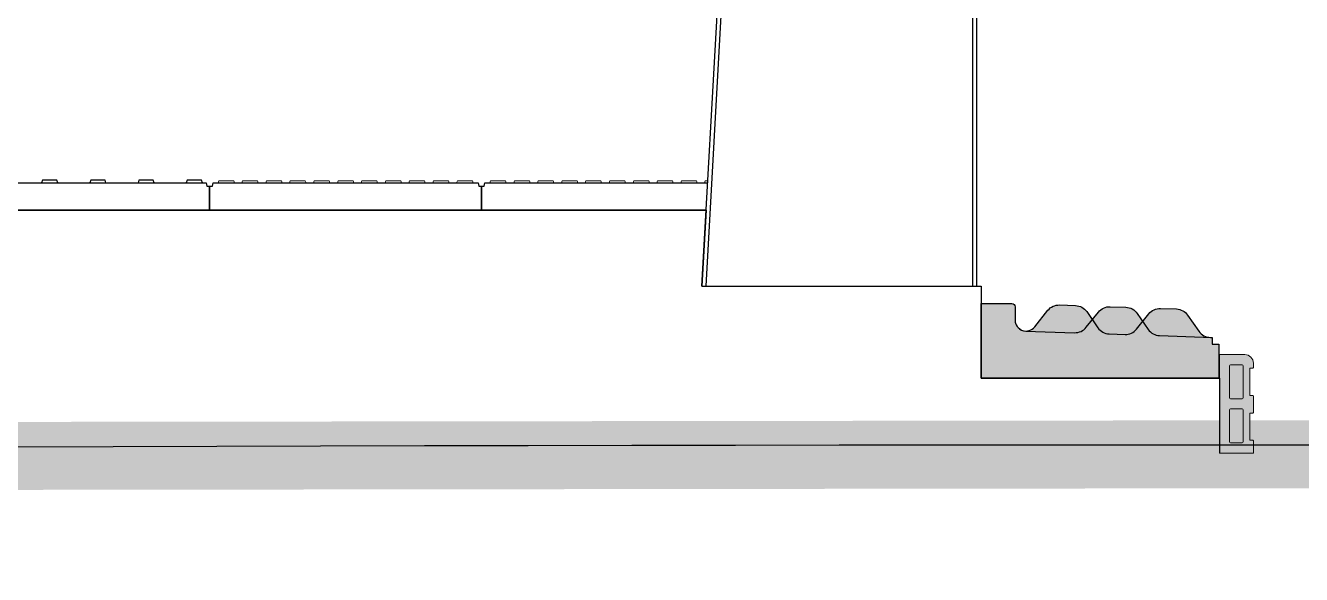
# Model space of a CAD drawing. Header units: metres. Extents: x 37 to 217, y 53 to 242.
# Drawn here: x 152.063 to 153.941, y 213.395 to 214.203 of the extents above; entities that cross this region are included whole.
import ezdxf

# ---------------------------------------------------------------- set-up
doc = ezdxf.new("R2010")
doc.units = ezdxf.units.M
doc.linetypes.add('CENTER', pattern=[2, 1.25, -0.25, 0.25, -0.25])
doc.linetypes.add('HIDDENX2', pattern=[0.75, 0.5, -0.25])
doc.layers.add('DGPRO_Linea oficial', color=2, linetype='Continuous')
doc.layers.add('DGPRO_Perfil existente', color=244, linetype='Continuous')

# ---------------------------------------------------------------- blocks, each defined once
blk = doc.blocks.new('Corte dinámico_Refugios1')
at = {"linetype": 'Continuous', "lineweight": 0, "true_color": 0xddd299}
h = blk.add_hatch(color=41, dxfattribs=at)
edge = h.paths.add_edge_path()
edge.add_line((-0.08755465365743476, 0.172923578463724), (-0.01011411134436457, 0.1702568760442773))
edge.add_line((-0.01011411134436457, 0.1702568760442773), (-0.01011411134436457, 0.1604568807310898))
edge.add_line((-0.01011411134436457, 0.1604568807308624), (-0.0001141113441462949, 0.1604568807308624))
edge.add_line((-0.0001141113441462949, 0.1604568807308624), (-0.0001141113441462949, 0.1102568807309581))
edge.add_line((-0.0001141113441462949, 0.1102568807316402), (-0.3501141113440553, 0.1102568807316402))
edge.add_line((-0.3501141113445101, 0.1102568807316402), (-0.3501141113445101, 0.2202568807315402))
edge.add_line((-0.3501141113445101, 0.2202568807306307), (-0.3051141113444373, 0.2202568807306307))
edge.add_arc((-0.3051141113444373, 0.2152568807307489), 0.004999999999998151, 359.99999999997885, 450.00000000002086, ccw=False)
edge.add_line((-0.3001141113443282, 0.2152568807307489), (-0.3001141113443282, 0.1959049614604282))
edge.add_arc((-0.2839036983666574, 0.1959049738088652), 0.01621041297759243, 180.000043645789, 268.0277715135684)
edge.add_line((-0.2844615810834057, 0.1797041634658854), (-0.2126205289052905, 0.1772302821896119))
edge.add_arc((-0.2118978121509372, 0.1982178423268124), 0.02099999999999501, 268.0277715135316, 321.3850099364587)
edge.add_line((-0.1954893104768871, 0.1851120774572337), (-0.1775559704749412, 0.2075647341603144))
edge.add_arc((-0.1611474688008911, 0.1944589692907357), 0.02099999999997587, 448.0277868987455, 501.385009936532, ccw=False)
edge.add_line((-0.1604247576822218, 0.2154465296214312), (-0.1369979120597691, 0.2146398211932592))
edge.add_arc((-0.1377206231779837, 0.1936522608625637), 0.02099999999998709, 394.6705091944918, 448.0277868989607, ccw=False)
edge.add_line((-0.1204494472929127, 0.2055982427636991), (-0.1041031127886072, 0.1819651567031997))
edge.add_arc((-0.08683193690308144, 0.1939111386009245), 0.02100000000000021, 214.6705091944782, 268.0277715135842)
h = blk.add_hatch(color=41, dxfattribs=at)
edge = h.paths.add_edge_path()
edge.add_line((-0.3001141113443282, 0.2152568807307489), (-0.3001141113443282, 0.1959049614604282))
edge.add_arc((-0.2839036983666574, 0.1959049738088652), 0.01621041297758795, 180.0000436457347, 321.384918979272)
edge.add_line((-0.2712375911658, 0.1857882936581063), (-0.2518022848341843, 0.2101214218394034))
edge.add_arc((-0.2353937831601343, 0.1970156569698247), 0.0209999999999771, 448.027786898745, 501.38500993653076, ccw=False)
edge.add_line((-0.2346710720414649, 0.2180032173007476), (-0.2112442264190122, 0.2171965088725756))
edge.add_arc((-0.2119669375376816, 0.1962089485416527), 0.02099999999997802, 394.6705091944789, 448.02778689896047, ccw=False)
edge.add_line((-0.1946957616521559, 0.2081549304409691), (-0.1783494646563213, 0.1845218986088639))
edge.add_arc((-0.1610782887707956, 0.1964678805081803), 0.02099999999998638, 214.6705091942939, 268.0277868988719)
edge.add_line((-0.1618009998894649, 0.1754803201772575), (-0.1383741938968797, 0.1746736131137823))
edge.add_arc((-0.1376514827782103, 0.1956611734444778), 0.02099999999999985, 268.0277868988942, 321.385009936465)
edge.add_line((-0.1212429811041602, 0.182555408574899), (-0.1212429811041602, 0.182555408574899))
edge.add_line((-0.1212429811041602, 0.182555408574899), (-0.1033096561152433, 0.2050080464812254))
edge.add_arc((-0.08690115444119328, 0.1919022816123288), 0.02099999999999708, 448.02778689882075, 501.3850099365858, ccw=False)
edge.add_line((-0.08617844332252389, 0.2128898419423422), (-0.0627517030841318, 0.212083137143054))
edge.add_arc((-0.0634744142028012, 0.1910955768119038), 0.02099999999999514, 394.6705091944724, 448.0277868988826, ccw=False)
edge.add_line((-0.04620323831773021, 0.2030415587121297), (-0.02978941153173764, 0.1793108941453738))
edge.add_arc((-0.01251823564621191, 0.1912568760442355), 0.02099999999998662, 214.6705091944999, 270.0000000000056)
edge.add_line((-0.01251823564621191, 0.1702568760442773), (-0.01011411134436457, 0.1702568760442773))
edge.add_line((-0.01011411134436457, 0.1702568760442773), (-0.01011411134436457, 0.1604568807310898))
edge.add_line((-0.01011411134436457, 0.1604568807308624), (-0.0001141113441462949, 0.1604568807308624))
edge.add_line((-0.0001141113441462949, 0.1604568807308624), (-0.0001141113441462949, 0.1102568807309581))
edge.add_line((-0.0001141113441462949, 0.1102568807316402), (-0.3501141113440553, 0.1102568807316402))
edge.add_line((-0.3501141113445101, 0.1102568807316402), (-0.3501141113445101, 0.2202568807315402))
edge.add_line((-0.3501141113445101, 0.2202568807306307), (-0.3051141113444373, 0.2202568807306307))
edge.add_arc((-0.3051141113444373, 0.2152568807307489), 0.004999999999998151, 359.99999999997885, 450.00000000002086, ccw=False)
at = {"linetype": 'Continuous', "lineweight": 0, "true_color": 0xfcf305}
h = blk.add_hatch(color=2, dxfattribs=at)
edge = h.paths.add_edge_path()
edge.add_line((0.0492280904816198, 0.01899999999886859), (0.04952809048131712, 0.01899999999886859))
edge.add_arc((0.04952809048131712, 0.01799999999889224), 0.00100000000009004, 6.5136873672599904e-09, 90.0000000065138, ccw=False)
edge.add_line((0.05052809048152085, 0.01799999999889224), (0.05052809048152085, 0.01367949192308515))
edge.add_line((0.05052809048152085, 0.01367949192308515), (0.05052809048152085, -1.13686837721616e-12))
edge.add_line((0.05052809048152085, -1.13686837721616e-12), (0.03496283338631656, -1.13686837721616e-12))
edge.add_line((0.03496283338631656, -1.13686837721616e-12), (0.01939757629156702, -1.13686837721616e-12))
edge.add_line((0.01939757629156702, -1.13686837721616e-12), (0.0005280904813389498, -1.13686837721616e-12))
edge.add_line((0.0005280904813389498, -1.13686837721616e-12), (0.0005280904813389498, 0.1449999999988449))
edge.add_line((0.0005280904813389498, 0.1449999999988449), (0.03802809048170275, 0.1449999999988449))
edge.add_arc((0.03802809048147537, 0.1324999999990268), 0.01249999999993179, -5.210836206970271e-10, 89.99999999947892, ccw=False)
edge.add_line((0.05052809048152085, 0.1324999999987995), (0.05052809048152085, 0.1259999999988395))
edge.add_arc((0.04952809048131712, 0.1259999999990669), 0.00100000000009004, 269.9999999934862, 359.9999999934862, ccw=False)
edge.add_line((0.04952809048131712, 0.1249999999988631), (0.0492280904816198, 0.1249999999988631))
edge.add_line((0.0492280904816198, 0.1249999999988631), (0.04802809048146628, 0.1249999999988631))
edge.add_line((0.04802809048146628, 0.1249999999988631), (0.04652809048161544, 0.1249999999988631))
edge.add_line((0.04652809048161544, 0.1249999999988631), (0.04552809048141171, 0.1249999999988631))
edge.add_line((0.04552809048141171, 0.1249999999988631), (0.04552809048141171, 0.1239999999988868))
edge.add_line((0.04552809048141171, 0.1239999999988868), (0.04552809048141171, 0.1212999999988824))
edge.add_line((0.04552809048141171, 0.1212999999988824), (0.04552809048141171, 0.1049999999988813))
edge.add_line((0.04552809048141171, 0.1049999999988813), (0.04552809048141171, 0.08869999999888023))
edge.add_line((0.04552809048141171, 0.08869999999888023), (0.04552809048141171, 0.08599999999887586))
edge.add_line((0.04552809048141171, 0.08599999999887586), (0.04552809048141171, 0.08499999999889951))
edge.add_line((0.04552809048141171, 0.08499999999889951), (0.04652809048161544, 0.08499999999889951))
edge.add_line((0.04652809048161544, 0.08499999999889951), (0.04802809048146628, 0.08499999999889951))
edge.add_line((0.04802809048146628, 0.08499999999889951), (0.0492280904816198, 0.08499999999889951))
edge.add_line((0.0492280904816198, 0.08499999999889951), (0.04952809048131712, 0.08499999999889951))
edge.add_arc((0.04952809048131712, 0.08399999999869578), 0.00100000000009004, 6.5136873672599904e-09, 90.0000000065138, ccw=False)
edge.add_line((0.05052809048152085, 0.08399999999892316), (0.05052809048152085, 0.06427949192311644))
edge.add_line((0.05052809048152085, 0.06427949192311644), (0.05052809048152085, 0.05999999999880856))
edge.add_arc((0.04952809048131712, 0.05999999999880856), 0.00100000000009004, 269.9999999934862, 359.9999999934862, ccw=False)
edge.add_line((0.04952809048131712, 0.05899999999883221), (0.0492280904816198, 0.05899999999883221))
edge.add_line((0.0492280904816198, 0.05899999999883221), (0.04802809048146628, 0.05899999999883221))
edge.add_line((0.04802809048146628, 0.05899999999883221), (0.04652809048161544, 0.05899999999883221))
edge.add_line((0.04652809048161544, 0.05899999999883221), (0.04552809048141171, 0.05899999999883221))
edge.add_line((0.04552809048141171, 0.05899999999883221), (0.04552809048141171, 0.05799999999885586))
edge.add_line((0.04552809048141171, 0.05799999999885586), (0.04552809048141171, 0.05529999999885149))
edge.add_line((0.04552809048141171, 0.05529999999885149), (0.04552809048141171, 0.0389999999988504))
edge.add_line((0.04552809048141171, 0.0389999999988504), (0.04552809048141171, 0.02269999999884931))
edge.add_line((0.04552809048141171, 0.02269999999884931), (0.04552809048141171, 0.01999999999884494))
edge.add_line((0.04552809048141171, 0.01999999999884494), (0.04552809048141171, 0.01899999999886859))
edge.add_line((0.04552809048141171, 0.01899999999886859), (0.04652809048161544, 0.01899999999886859))
edge.add_line((0.04652809048161544, 0.01899999999886859), (0.04802809048146628, 0.01899999999886859))
edge.add_line((0.04802809048146628, 0.01899999999886859), (0.0492280904816198, 0.01899999999886859))
at = {"linetype": 'Continuous', "lineweight": 0, "true_color": 0xccaa33}
h = blk.add_hatch(color=43, dxfattribs=at)
edge = h.paths.add_edge_path()
edge.add_arc((0.03407367629165492, 0.1284999999988941), 0.001499999999850843, 0, 90)
edge.add_line((0.03407367629165492, 0.1299999999987449), (0.01702809048151721, 0.1299999999987449))
edge.add_arc((0.01702809048151721, 0.1284999999988941), 0.001499999999850843, 90, 180)
edge.add_line((0.01552809048166637, 0.1284999999988941), (0.01552809048166637, 0.08149999999886859))
edge.add_arc((0.01702809048151721, 0.08149999999864121), 0.00149999999996453, 179.9999999956575, 269.9999999956574)
edge.add_line((0.01702809048151721, 0.07999999999879037), (0.03407367629165492, 0.07999999999879037))
edge.add_arc((0.03407367629142755, 0.08149999999864121), 0.00149999999996453, 270.0000000043425, 360.0000000043426)
edge.add_line((0.03557367629150576, 0.08149999999886859), (0.03557367629150576, 0.1284999999988941))
h = blk.add_hatch(color=43, dxfattribs=at)
edge = h.paths.add_edge_path()
edge.add_arc((0.03407367629142755, 0.06349999999906686), 0.00149999999996453, 359.9999999956575, 449.9999999956575)
edge.add_line((0.03407367629165492, 0.0649999999989177), (0.01702809048151721, 0.0649999999989177))
edge.add_arc((0.01702809048151721, 0.06349999999906686), 0.00149999999996453, 90.00000000434252, 180.0000000043425)
edge.add_line((0.01552809048166637, 0.06349999999883948), (0.01552809048166637, 0.01649999999881402))
edge.add_arc((0.01702809048151721, 0.01649999999881402), 0.001499999999850843, 180, 270)
edge.add_line((0.01702809048151721, 0.01499999999896318), (0.03407367629165492, 0.01499999999896318))
edge.add_arc((0.03407367629165492, 0.01649999999881402), 0.001499999999850843, 270, 360)
edge.add_line((0.03557367629150576, 0.01649999999881402), (0.03557367629150576, 0.06349999999883948))
at = {"linetype": 'CENTER'}
for p, q in [((-0.3628141078854696, 3.145410552750491, -8.424764708081511e-08), (-0.3628141078854696, 0.2458898102554485, -8.424764708081511e-08)), ((-0.7550236732365647, 0.2458898102554485, -8.424764708081511e-08), (-0.5960598425915578, 3.096418901565357, -8.424764708081511e-08))]:
    blk.add_line(p, q, dxfattribs=at)
for p, q in [((-0.3568141078851568, 3.145410552750491, -8.424764708081511e-08), (-0.3568141078851568, 0.2458898102554485, -8.424764708081511e-08)), ((-0.7610329956780788, 0.245889810256358, -8.424764708081511e-08), (-0.6020505346120899, 3.096752981071859, -8.424764708081511e-08)), ((-0.350114111359062, 0.2458898102554485, -8.424403685758364e-08), (-0.350114111359062, 0.1102568807332318, -8.424403685758364e-08)), ((-0.350114111359062, 0.1102568807332318, -8.424403685758364e-08), (0.0005280904813389498, 0.1102568807332318, -8.424403685758364e-08)), ((0.0005280904813389498, 0.1102568807332318, -8.424403685758364e-08), (0.0005280904813389498, -1.364242052659392e-12, -8.424403685758364e-08))]:
    blk.add_line(p, q)
at = {"lineweight": 0}
for p, q in [((-1.473171817220646, 0.3976680349537673, -8.424764708081511e-08), (-1.472168510761549, 0.4006779543310586, -8.424764708081511e-08)), ((-1.472168510761549, 0.4006779543310586, -8.424764708081511e-08), (-1.450095768662777, 0.4006779543310586, -8.424764708081511e-08)), ((-1.450095768662777, 0.4006779543310586, -8.424764708081511e-08), (-1.44909246220368, 0.3976680349546768, -8.424764708081511e-08)), ((-1.438056091154522, 0.3976680349546768, -8.424764708081511e-08), (-1.437052784695425, 0.4006779543319681, -8.424764708081511e-08)), ((-1.437052784695425, 0.4006779543319681, -8.424764708081511e-08), (-1.414980042597108, 0.4006779543319681, -8.424764708081511e-08)), ((-1.414980042597108, 0.4006779543319681, -8.424764708081511e-08), (-1.413976736138011, 0.3976680349555863, -8.424764708081511e-08)), ((-1.402940365088853, 0.3976680349555863, -8.424764708081511e-08), (-1.401937058629755, 0.4006779543319681, -8.424764708081511e-08)), ((-1.401937058629755, 0.4006779543319681, -8.424764708081511e-08), (-1.379864316530984, 0.4006779543328776, -8.424764708081511e-08)), ((-1.379864316530984, 0.4006779543328776, -8.424764708081511e-08), (-1.378861010071887, 0.3976680349555863, -8.424764708081511e-08)), ((-1.367824639022729, 0.3976680349555863, -8.424764708081511e-08), (-1.366821332563632, 0.4006779543328776, -8.424764708081511e-08)), ((-1.366821332563632, 0.4006779543328776, -8.424764708081511e-08), (-1.344748590465315, 0.4006779543328776, -8.424764708081511e-08)), ((-1.344748590465315, 0.4006779543328776, -8.424764708081511e-08), (-1.343745284006218, 0.3976680349555863, -8.424764708081511e-08)), ((-1.33270891295706, 0.3976680349555863, -8.424764708081511e-08), (-1.331705606497962, 0.4006779543328776, -8.424764708081511e-08)), ((-1.331705606497962, 0.4006779543328776, -8.424764708081511e-08), (-1.309632864399191, 0.4006779543328776, -8.424764708081511e-08)), ((-1.309632864399191, 0.4006779543328776, -8.424764708081511e-08), (-1.308629557940094, 0.3976680349564958, -8.424764708081511e-08)), ((-1.297593186890936, 0.3976680349564958, -8.424764708081511e-08), (-1.296589880431839, 0.4006779543328776, -8.424764708081511e-08)), ((-1.296589880431839, 0.4006779543328776, -8.424764708081511e-08), (-1.274517138333522, 0.4006779543337871, -8.424764708081511e-08)), ((-1.274517138333522, 0.4006779543337871, -8.424764708081511e-08), (-1.273513831874425, 0.3976680349564958, -8.424764708081511e-08)), ((-1.262477460825266, 0.3976680349564958, -8.424764708081511e-08), (-1.261474154366169, 0.4006779543337871, -8.424764708081511e-08)), ((-1.261474154366169, 0.4006779543337871, -8.424764708081511e-08), (-1.239401412267398, 0.4006779543337871, -8.424764708081511e-08)), ((-1.239401412267398, 0.4006779543337871, -8.424764708081511e-08), (-1.238398105808301, 0.3976680349564958, -8.424764708081511e-08)), ((-1.227361734759143, 0.3976680349564958, -8.424764708081511e-08), (-1.226358428300045, 0.4006779543337871, -8.424764708081511e-08)), ((-1.226358428300045, 0.4006779543337871, -8.424764708081511e-08), (-1.204285686201729, 0.4006779543337871, -8.424764708081511e-08)), ((-1.204285686201729, 0.4006779543337871, -8.424764708081511e-08), (-1.203282379742632, 0.3976680349574053, -8.424764708081511e-08)), ((-1.192246008693473, 0.3976680349574053, -8.424764708081511e-08), (-1.191242702234376, 0.4006779543337871, -8.424764708081511e-08)), ((-1.191242702234376, 0.4006779543337871, -8.424764708081511e-08), (-1.169169960135605, 0.4006779543346966, -8.424764708081511e-08)), ((-1.169169960135605, 0.4006779543346966, -8.424764708081511e-08), (-1.168166653676508, 0.3976680349574053, -8.424764708081511e-08)), ((-1.15713028262735, 0.3976680349574053, -8.424764708081511e-08), (-1.156126976168252, 0.4006779543346966, -8.424764708081511e-08)), ((-1.156126976168252, 0.4006779543346966, -8.424764708081511e-08), (-1.134054234069936, 0.4006779543346966, -8.424764708081511e-08)), ((-1.134054234069936, 0.4006779543346966, -8.424764708081511e-08), (-1.133050927610839, 0.3976680349574053, -8.424764708081511e-08)), ((-1.122014556561226, 0.3976680349574053, -8.424764708081511e-08), (-1.121011250102583, 0.4006779543346966, -8.424764708081511e-08)), ((-1.121011250102583, 0.4006779543346966, -8.424764708081511e-08), (-1.098938508003812, 0.4006779543346966, -8.424764708081511e-08)), ((-1.098938508003812, 0.4006779543346966, -8.424764708081511e-08), (-1.097935201544715, 0.3976680349574053, -8.424764708081511e-08)), ((-1.073171817220555, 0.397667732154332, -8.424764708081511e-08), (-1.072168510761458, 0.4006776515316233, -8.424764708081511e-08)), ((-1.072168510761458, 0.4006776515316233, -8.424764708081511e-08), (-1.050095768662686, 0.4006776515316233, -8.424764708081511e-08)), ((-1.050095768662686, 0.4006776515316233, -8.424764708081511e-08), (-1.049092462203589, 0.3976677321552415, -8.424764708081511e-08)), ((-1.038056091154431, 0.3976677321552415, -8.424764708081511e-08), (-1.037052784695334, 0.4006776515325328, -8.424764708081511e-08)), ((-1.037052784695334, 0.4006776515325328, -8.424764708081511e-08), (-1.014980042597017, 0.4006776515325328, -8.424764708081511e-08)), ((-1.014980042597017, 0.4006776515325328, -8.424764708081511e-08), (-1.01397673613792, 0.397667732156151, -8.424764708081511e-08)), ((-1.002940365088762, 0.397667732156151, -8.424764708081511e-08), (-1.001937058629665, 0.4006776515325328, -8.424764708081511e-08)), ((-1.001937058629665, 0.4006776515325328, -8.424764708081511e-08), (-0.9798643165308931, 0.4006776515334423, -8.424764708081511e-08)), ((-0.9798643165308931, 0.4006776515334423, -8.424764708081511e-08), (-0.978861010071796, 0.397667732156151, -8.424764708081511e-08)), ((-0.9678246390226377, 0.397667732156151, -8.424764708081511e-08), (-0.9668213325635406, 0.4006776515334423, -8.424764708081511e-08)), ((-0.9668213325635406, 0.4006776515334423, -8.424764708081511e-08), (-0.944748590465224, 0.4006776515334423, -8.424764708081511e-08)), ((-0.944748590465224, 0.4006776515334423, -8.424764708081511e-08), (-0.9437452840061269, 0.397667732156151, -8.424764708081511e-08)), ((-0.9327089129569686, 0.397667732156151, -8.424764708081511e-08), (-0.9317056064978715, 0.4006776515334423, -8.424764708081511e-08)), ((-0.9317056064978715, 0.4006776515334423, -8.424764708081511e-08), (-0.9096328643991001, 0.4006776515334423, -8.424764708081511e-08)), ((-0.9096328643991001, 0.4006776515334423, -8.424764708081511e-08), (-0.908629557940003, 0.3976677321570605, -8.424764708081511e-08)), ((-0.8975931868908447, 0.3976677321570605, -8.424764708081511e-08), (-0.8965898804317476, 0.4006776515334423, -8.424764708081511e-08)), ((-0.8965898804317476, 0.4006776515334423, -8.424764708081511e-08), (-0.8745171383334309, 0.4006776515343518, -8.424764708081511e-08)), ((-0.8745171383334309, 0.4006776515343518, -8.424764708081511e-08), (-0.8735138318743338, 0.3976677321570605, -8.424764708081511e-08)), ((-0.8624774608251755, 0.3976677321570605, -8.424764708081511e-08), (-0.8614741543660784, 0.4006776515343518, -8.424764708081511e-08)), ((-0.8614741543660784, 0.4006776515343518, -8.424764708081511e-08), (-0.839401412267307, 0.4006776515343518, -8.424764708081511e-08)), ((-0.839401412267307, 0.4006776515343518, -8.424764708081511e-08), (-0.83839810580821, 0.3976677321570605, -8.424764708081511e-08)), ((-0.8273617347590516, 0.3976677321570605, -8.424764708081511e-08), (-0.8263584282999545, 0.4006776515343518, -8.424764708081511e-08)), ((-0.8263584282999545, 0.4006776515343518, -8.424764708081511e-08), (-0.8042856862016379, 0.4006776515343518, -8.424764708081511e-08)), ((-0.8042856862016379, 0.4006776515343518, -8.424764708081511e-08), (-0.8032823797425408, 0.39766773215797, -8.424764708081511e-08)), ((-0.7922460086933825, 0.39766773215797, -8.424764708081511e-08), (-0.7912427022342854, 0.4006776515343518, -8.424764708081511e-08)), ((-0.7912427022342854, 0.4006776515343518, -8.424764708081511e-08), (-0.769169960135514, 0.4006776515352612, -8.424764708081511e-08)), ((-0.769169960135514, 0.4006776515352612, -8.424764708081511e-08), (-0.7681666536764169, 0.39766773215797, -8.424764708081511e-08)), ((-0.7571302826272586, 0.39766773215797, -8.424764708081511e-08), (-0.7561269761681615, 0.4006776515352612, -8.424764708081511e-08)), ((-0.7561269761681615, 0.4006776515352612, -8.424764708081511e-08), (-0.7524010303836803, 0.4006776515352612, -8.424764708081511e-08))]:
    blk.add_line(p, q, dxfattribs=at)
at = {"elevation": -8.424403685758364e-08}
for points in [[(-1.485553509382498, 0.3926473682954565), (-1.485553509382498, 0.3576680349547132), (-1.885553509382135, 0.3576680349547132), (-1.885553509382135, 0.3926473682954565), (-1.881555871286309, 0.3926473682954565), (-1.880551737953738, 0.3976680349546768), (-1.490786747393486, 0.3976444159156927), (-1.489787337869075, 0.3926473682954565)], [(-1.485553509382498, 0.3576680349547132), (-1.485553509382498, 0.392651502660101), (-1.481540283546565, 0.392651502660101), (-1.480536977087468, 0.3976680349555863), (-1.090570041677893, 0.3976680349574053), (-1.089566735218796, 0.3926515026628294), (-1.085553509382407, 0.3926515026628294), (-1.085553509382407, 0.3576680349583512)]]:
    blk.add_lwpolyline(points, close=True, dxfattribs=at)
for points in [[(-1.709220176049257, 0.3976680349546768), (-1.710553509381953, 0.4016680349545823), (-1.731553509381683, 0.4016680349545823), (-1.732886842714379, 0.3976680349546768)], [(-1.638220176049344, 0.3976680349546768), (-1.63955350938204, 0.4016680349545823), (-1.660553509381771, 0.4016680349545823), (-1.661886842714466, 0.3976680349546768)], [(-1.567220176049432, 0.3976680349546768), (-1.568553509382127, 0.4016680349545823), (-1.589553509381858, 0.4016680349545823), (-1.590886842714553, 0.3976680349546768)], [(-1.496220176049519, 0.3976680349546768), (-1.497553509382215, 0.4016680349545823), (-1.518553509381945, 0.4016680349545823), (-1.519886842714641, 0.3976680349546768)], [(-0.7547995400359468, 0.3576677321582338), (-1.085553509382407, 0.3576677321552779), (-1.085553509382407, 0.3926511998606657), (-1.081540283546474, 0.3926511998606657), (-1.080536977087377, 0.397667732156151), (-0.752568882841615, 0.3976677321577426)]]:
    blk.add_lwpolyline(points, dxfattribs=at)
at = {"ltscale": 0.05, "elevation": -8.424403685758364e-08}
blk.add_lwpolyline([(-3.485553509382498, -0.002343774564906198), (-3.485553509382498, 0.3576680349528942), (-0.7547996384294038, 0.3576659677769385), (-0.7547996384294038, 0.3576659677614771), (-0.754799638436225, 0.3576659677614771), (-0.7547996384294038, 0.3576659677769385), (-0.7610329956780788, 0.245889810256358), (-0.7042442332992778, 0.2458898102481726), (-0.7042442332924566, 0.2458898102554485), (-0.350114111359062, 0.2458898102554485)], dxfattribs=at)
at = {"color": 7, "elevation": -8.424403685758364e-08, "flags": 128}
for points in [[(-0.3001141113443282, 0.2152568807325679), (-0.3001141113443282, 0.1959049614615651, 0.7092512304380807), (-0.2712375911658, 0.1857882936581063), (-0.2518022848341843, 0.2101214218412224, -0.2371144501792547), (-0.2346710720414649, 0.2180032173007476), (-0.2112442264190122, 0.2171965088725756, -0.2371147021185753), (-0.1946957616521559, 0.2081549304409691), (-0.1783494646563213, 0.1845218986088639, 0.2371147021190194), (-0.1618009998894649, 0.1754803201772575), (-0.1383741938968797, 0.1746736131156013, 0.2371144501782638), (-0.1212429811041602, 0.182555408574899), (-0.1212429811041602, 0.182555408574899), (-0.1033096561152433, 0.205008046480998, -0.2371144501791591), (-0.08617844332252389, 0.2128898419441612), (-0.0627517030841318, 0.2120831371437362, -0.2371147021182462), (-0.04620323831773021, 0.2030415587121297), (-0.02978941153173764, 0.1793108941449191, 0.2462227395034461), (-0.01251823564621191, 0.1702568760442773), (-0.01011411134436457, 0.1702568760442773), (-0.01011411134436457, 0.1604568807326814), (-0.0001141113441462949, 0.1604568807326814), (-0.0001141113441462949, 0.1102568807316402), (-0.3501141113445101, 0.1102568807316402), (-0.3501141113445101, 0.2202568807324496), (-0.3051141113444373, 0.2202568807324496, -0.4142135623733098), (-0.3001141113443282, 0.2152568807325679)], [(-0.08755465365743476, 0.172923578463724), (-0.01011411134436457, 0.1702568760442773), (-0.01011411134436457, 0.1604568807326814), (-0.0001141113441462949, 0.1604568807326814), (-0.0001141113441462949, 0.1102568807316402), (-0.3501141113445101, 0.1102568807316402), (-0.3501141113445101, 0.2202568807324496), (-0.3051141113444373, 0.2202568807324496, -0.4142135623733098), (-0.3001141113443282, 0.2152568807325679), (-0.3001141113443282, 0.1959049614615651, 0.4041669677194866), (-0.2844615810834057, 0.1797041634658854), (-0.2126205289052905, 0.1772302821896119, 0.2371145210838856), (-0.1954893104768871, 0.1851120774572337), (-0.1775559704749412, 0.2075647341603144, -0.2371144501792581), (-0.1604247576822218, 0.2154465296214312), (-0.1369979120593143, 0.2146398211934866, -0.2371147021185168), (-0.1204494472929127, 0.2055982427636991), (-0.1041031127886072, 0.1819651567016081, 0.2371146312128587), (-0.08755465365743476, 0.172923578463724)]]:
    blk.add_lwpolyline(points, format="xyb", dxfattribs=at)
at = {"color": 7, "linetype": 'Continuous', "lineweight": 0, "elevation": -8.424403685758364e-08, "flags": 128}
for points in [[(0.0492280904816198, 0.01899999999886859), (0.04952809048131712, 0.01899999999886859, -0.4142135623730951), (0.05052809048152085, 0.01799999999889224), (0.05052809048152085, 0.01367949192308515), (0.05052809048152085, -1.13686837721616e-12), (0.03496283338631656, -1.13686837721616e-12), (0.01939757629156702, -1.13686837721616e-12), (0.0005280904813389498, -1.13686837721616e-12), (0.0005280904813389498, 0.1449999999988449), (0.03802809048170275, 0.1449999999988449, -0.4142135623730951), (0.05052809048152085, 0.1324999999987995), (0.05052809048152085, 0.1259999999988395, -0.4142135623730951), (0.04952809048131712, 0.1249999999988631), (0.0492280904816198, 0.1249999999988631), (0.04802809048146628, 0.1249999999988631), (0.04652809048161544, 0.1249999999988631), (0.04552809048141171, 0.1249999999988631), (0.04552809048141171, 0.1239999999988868), (0.04552809048141171, 0.1212999999988824), (0.04552809048141171, 0.1049999999988813), (0.04552809048141171, 0.08869999999888023), (0.04552809048141171, 0.08599999999887586), (0.04552809048141171, 0.08499999999889951), (0.04652809048161544, 0.08499999999889951), (0.04802809048146628, 0.08499999999889951), (0.0492280904816198, 0.08499999999889951), (0.04952809048131712, 0.08499999999889951, -0.4142135623730951), (0.05052809048152085, 0.08399999999892316), (0.05052809048152085, 0.06427949192311644), (0.05052809048152085, 0.05999999999880856, -0.4142135623730951), (0.04952809048131712, 0.05899999999883221), (0.0492280904816198, 0.05899999999883221), (0.04802809048146628, 0.05899999999883221), (0.04652809048161544, 0.05899999999883221), (0.04552809048141171, 0.05899999999883221), (0.04552809048141171, 0.05799999999885586), (0.04552809048141171, 0.05529999999885149), (0.04552809048141171, 0.0389999999988504), (0.04552809048141171, 0.02269999999884931), (0.04552809048141171, 0.01999999999884494), (0.04552809048141171, 0.01899999999886859), (0.04652809048161544, 0.01899999999886859), (0.04802809048146628, 0.01899999999886859)], [(0.03557367629150576, 0.1284999999988941, 0.4142135623730951), (0.03407367629165492, 0.1299999999987449), (0.01702809048151721, 0.1299999999987449, 0.4142135623730951), (0.01552809048166637, 0.1284999999988941), (0.01552809048166637, 0.08149999999886859, 0.4142135623730951), (0.01702809048151721, 0.07999999999879037), (0.03407367629165492, 0.07999999999879037, 0.4142135623730951), (0.03557367629150576, 0.08149999999886859)], [(0.03557367629150576, 0.06349999999883948, 0.4142135623730951), (0.03407367629165492, 0.0649999999989177), (0.01702809048151721, 0.0649999999989177, 0.4142135623730951), (0.01552809048166637, 0.06349999999883948), (0.01552809048166637, 0.01649999999881402, 0.4142135623730951), (0.01702809048151721, 0.01499999999896318), (0.03407367629165492, 0.01499999999896318, 0.4142135623730951), (0.03557367629150576, 0.01649999999881402)]]:
    blk.add_lwpolyline(points, format="xyb", close=True, dxfattribs=at)

msp = doc.modelspace()

# ---------------------------------------------------------------- linework, layer by layer
at = {"layer": 'DGPRO_Linea oficial'}
msp.add_lwpolyline([(188.0613722867256, 238.8710331448456), (172.8581094147689, 238.8710331448456), (172.8581094147689, 213.7451578910604), (162.8769111253373, 213.670157891117), (162.8769111253373, 213.470157891117, 0.01305160291056492), (143.3391130244345, 213.4451578911169), (143.3391130244345, 213.6451578910605), (142.8312085489565, 213.6651578910605), (141.0991577413879, 216.6651578910605), (134.9991544881323, 217.6651578910605), (90.65072676086675, 217.6651578910605)], format="xyb", dxfattribs=at)
at = {"layer": 'DGPRO_Perfil existente', "linetype": 'HIDDENX2', "ltscale": 10, "const_width": 0.1}
msp.add_lwpolyline([(188.0613722867256, 238.8710331448456), (172.8581094147689, 238.8710331448456), (172.8581094147689, 213.7451578910604), (162.8769111253373, 213.670157891117), (162.8769111253373, 213.470157891117, 0.01305160291056492), (143.3391130244345, 213.4451578911169), (143.3391130244345, 213.6451578910605), (142.8312085489565, 213.6651578910605), (141.0991577413879, 216.6651578910605), (134.9991544881323, 217.6651578910605), (90.65072676086675, 217.6651578910605)], format="xyb", dxfattribs=at)

# ---------------------------------------------------------------- block references
msp.add_blockref('Corte dinámico_Refugios1', (153.8194215217002, 213.5736726881548, 1.321000084244037))

doc.saveas('drawing.dxf')
